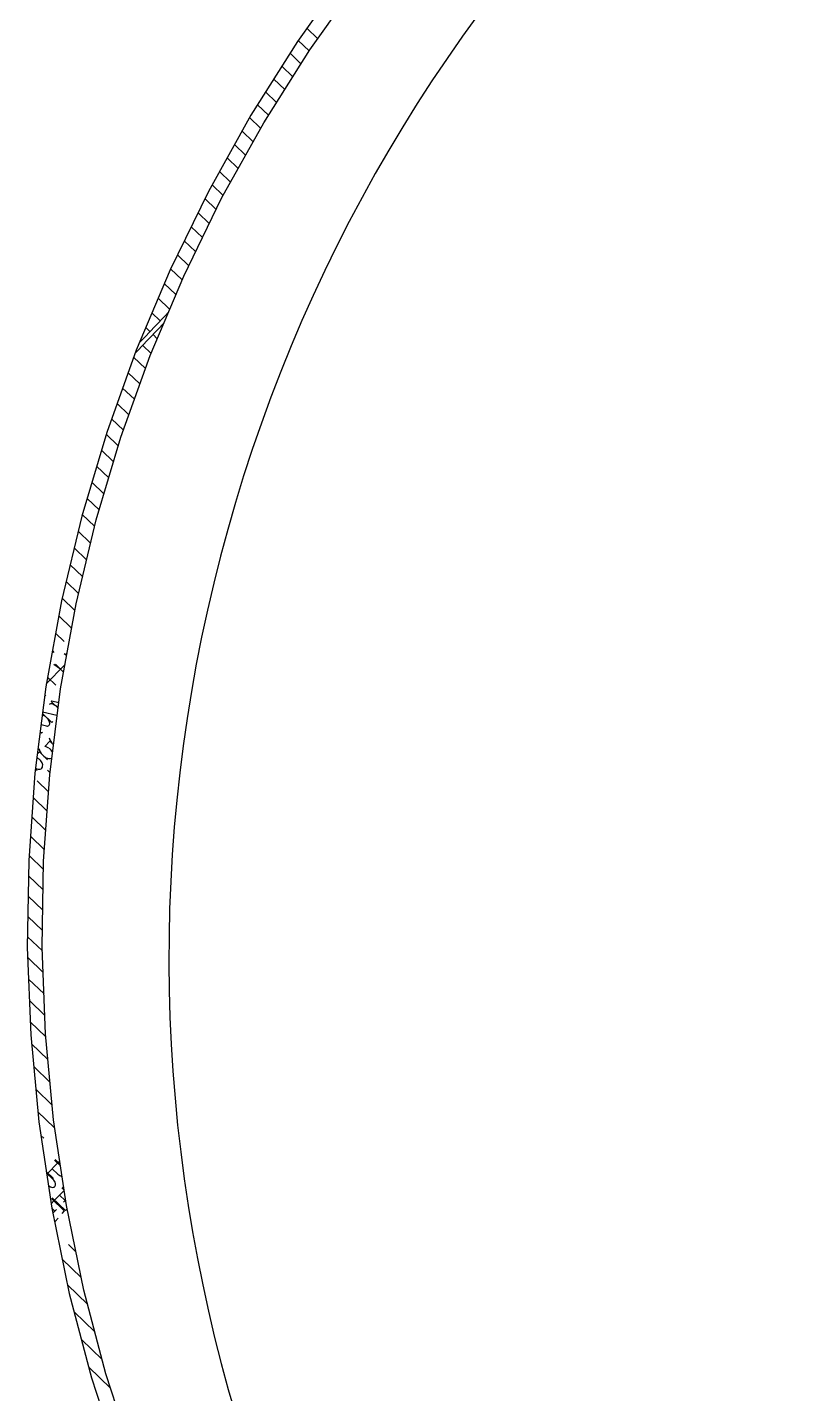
# Model space of a CAD drawing. Header units: inches. Extents: x 0.0008 to 0.0144, y 0.0003 to 0.0113.
# Drawn here: x 0.0010452 to 0.0013045, y 0.002509 to 0.0029606 of the extents above; entities that cross this region are included whole.
import ezdxf

# ---------------------------------------------------------------- set-up
doc = ezdxf.new("R2010")
doc.units = ezdxf.units.IN
doc.header["$MEASUREMENT"] = 0
doc.layers.add('Standard', color=7, linetype='Continuous')

msp = doc.modelspace()

# ---------------------------------------------------------------- linework, layer by layer
at = {"layer": 'Standard', "color": 51, "linetype": 'ByBlock'}
for p, q in [((0.001151236905229528, 0.002979487897818024), (0.001134515619262063, 0.002955984292117043)), ((0.00113860374069948, 0.002953241259969957), (0.001155168770911016, 0.002976525231027826)), ((0.001134515619262063, 0.002955984292117043), (0.001119105766511898, 0.002931600745952228)), ((0.001123337888727425, 0.002929085571246591), (0.00113860374069948, 0.002953241259969957)), ((0.001119105766511898, 0.002931600745952228), (0.001105053541155638, 0.002906410353976516)), ((0.00110941697749974, 0.002904130576461508), (0.001123337888727425, 0.002929085571246591)), ((0.001105053541155638, 0.002906410353976516), (0.001092401067604909, 0.002880488629527681)), ((0.001096882737787181, 0.00287845108330139), (0.00110941697749974, 0.002904130576461508)), ((0.001092401067604909, 0.002880488629527681), (0.001081186274229768, 0.002853913278261783)), ((0.001085772743529748, 0.00285212407128459), (0.001096882737787181, 0.00287845108330139)), ((0.001081186274229768, 0.002853913278261783), (0.00107144277966074, 0.002826763965214551)), ((0.001076120299201248, 0.002825228460999307), (0.001085772743529748, 0.00285212407128459)), ((0.00107144277966074, 0.002826763965214551), (0.001063199792010067, 0.002799122075989244)), ((0.00106795433997228, 0.002797844877523012), (0.001076120299201248, 0.002825228460999307)), ((0.001063199792010067, 0.002799122075989244), (0.001056482021314508, 0.002771070472786665)), ((0.00106129934497113, 0.002770055408732347), (0.00106795433997228, 0.002797844877523012)), ((0.001056482021314508, 0.002771070472786665), (0.001051309605461858, 0.002742693246008831)), ((0.001056175263902709, 0.002741943359227969), (0.00106129934497113, 0.002770055408732347)), ((0.001051309605461858, 0.002742693246008831), (0.001047698049823622, 0.002714075462180851)), ((0.001052597457245106, 0.002713593000612008), (0.001056175263902709, 0.002741943359227969)), ((0.001047698049823622, 0.002714075462180851), (0.001045658180774437, 0.002685302908946642)), ((0.001050576650203512, 0.002685089318866775), (0.001052597457245106, 0.002713593000612008)), ((0.001045658180774437, 0.002685302908946642), (0.001045196113237799, 0.002656461837902992)), ((0.001050118900559197, 0.002656517759591937), (0.001050576650203512, 0.002685089318866775)), ((0.001045196113237799, 0.002656461837902992), (0.001046313232355433, 0.002627638706042795)), ((0.001051225580510106, 0.002627963971863885), (0.001050118900559197, 0.002656517759591937)), ((0.001046313232355433, 0.002627638706042795), (0.001049006189334921, 0.002598919916582591)), ((0.001053893372557335, 0.002599513551485173), (0.001051225580510106, 0.002627963971863885)), ((0.001049006189334921, 0.002598919916582591), (0.001053266911488453, 0.002570391559951272)), ((0.00105811427945013, 0.002571251784393657), (0.001053893372557335, 0.002599513551485173)), ((0.001053266911488453, 0.002570391559951272), (0.001059082626432366, 0.002542139155716511)), ((0.001063875648159138, 0.002543263391000481), (0.00105811427945013, 0.002571251784393657)), ((0.001071160207806614, 0.002515632272223362), (0.001063875648159138, 0.002543263391000481)), ((0.001059082626432366, 0.002542139155716511), (0.001066435900374945, 0.002514247396222378)), ((0.00107994612143922, 0.002488441257976504), (0.001071160207806614, 0.002515632272223362)), ((0.001066435900374945, 0.002514247396222378), (0.001075304690377744, 0.002486799892706771))]:
    msp.add_line(p, q, dxfattribs=at)
at = {"layer": 'Standard', "color": 7, "linetype": 'ByBlock'}
for p, q in [((0.001137618143729768, 0.002960345231335996), (0.001141205306916476, 0.002956898047294106)), ((0.001134734129926945, 0.002956291432878771), (0.00113834091929337, 0.002952825388514673)), ((0.001132035331527775, 0.002952059646537929), (0.001135657304346968, 0.002948579011213409)), ((0.001129351716581378, 0.002947813269236665), (0.001132973689400571, 0.002944332633912149)), ((0.00112666810163498, 0.002943566891935405), (0.001130290074454169, 0.002940086256610886)), ((0.001123984486688582, 0.002939320514634142), (0.001127606459507772, 0.002935839879309626)), ((0.001121300871742185, 0.002935074137332878), (0.00112492284456137, 0.002931593502008366)), ((0.001118654564101311, 0.002930791908540736), (0.001122323133803213, 0.00292726649464828)), ((0.001116175895831354, 0.002926348582041547), (0.001119844465533252, 0.002922823168149087)), ((0.001113697227561394, 0.002921905255542358), (0.001117365797263291, 0.002918379841649898)), ((0.001108739891021472, 0.002913018602543977), (0.001112408460723374, 0.00290949318865152)), ((0.001111218559291433, 0.002917461929043165), (0.001114887128993335, 0.002913936515150709)), ((0.001106261222751512, 0.002908575276044788), (0.001109929792453413, 0.002905049862152327)), ((0.001103890712666815, 0.002904028011935059), (0.00110761841399972, 0.002900445773860326)), ((0.001101622973643728, 0.002899381987120807), (0.001105350674976634, 0.002895799749046075)), ((0.001099355234620642, 0.002894735962306559), (0.001103082935953547, 0.002891153724231827)), ((0.001097087495597551, 0.002890089937492311), (0.001100815196930461, 0.002886507699417575)), ((0.001094819756574465, 0.002885443912678063), (0.001098547457907374, 0.002881861674603327)), ((0.001092552017551378, 0.002880797887863811), (0.001096337822265134, 0.002877159813732331)), ((0.001090488239965161, 0.002875955860644949), (0.001094288589334461, 0.002872303809422973)), ((0.001088439007034492, 0.002871099856335586), (0.001092239356403787, 0.00286744780511361)), ((0.001086389774103819, 0.002866243852026224), (0.001089135179079917, 0.002863605578903555)), ((0.001090840146156114, 0.002865379779252583), (0.00108743021200372, 0.002861831378554528)), ((0.001091778882824595, 0.002866356635021894), (0.001090840146156114, 0.002865379779252583)), ((0.00108743021200372, 0.002861831378554528), (0.001084020277851331, 0.002858282977856473)), ((0.001084340541173146, 0.002861387847716866), (0.001085725244927528, 0.0028600571782055)), ((0.001088452151404764, 0.002860849317518638), (0.00108504221725237, 0.002857300916820583)), ((0.001086747184328567, 0.00285907511716961), (0.001088140890542445, 0.00285773579649489)), ((0.001090239829401008, 0.002862709587414272), (0.001088452151404764, 0.002860849317518638)), ((0.001090157118480957, 0.002862623517867665), (0.001090190123473118, 0.002862591800804252)), ((0.00108504221725237, 0.002857300916820583), (0.00108163228309998, 0.002853752516122527)), ((0.001084020277851331, 0.002858282977856473), (0.001082255160130335, 0.002856446184336886)), ((0.001082291308242472, 0.002856531843407504), (0.001082315310775138, 0.002856508777507445)), ((0.001083337250176177, 0.002855526716471555), (0.001086091657611772, 0.002852879792185527)), ((0.001080347076769579, 0.002851574935032512), (0.00108423484811865, 0.002847838873232287)), ((0.00108163228309998, 0.002853752516122527), (0.001080828339195681, 0.002852915926621461)), ((0.001078525732730697, 0.002846499934566516), (0.001082413504079768, 0.002842763872766295)), ((0.001076704388691819, 0.002841424934100523), (0.001080592160040886, 0.002837688872300303)), ((0.001074883044652937, 0.002836349933634527), (0.001078770816002004, 0.002832613871834311)), ((0.001073061700614055, 0.002831274933168532), (0.001076949471963122, 0.002827538871368319)), ((0.001071266958315831, 0.002826174369021405), (0.001075258515636323, 0.002822338571210909)), ((0.001069684969000925, 0.002820869353989059), (0.001073676526321421, 0.002817033556178556)), ((0.001068102979686016, 0.002815564338956709), (0.00107209453700652, 0.002811728541146201)), ((0.00106652099037111, 0.002810259323924358), (0.001070512547691618, 0.002806423526113847)), ((0.001064939001056205, 0.002804954308892012), (0.001068930558376716, 0.002801118511081492)), ((0.001063357011741299, 0.002799649293859661), (0.001067445548452398, 0.002795720301011665)), ((0.001062003117377079, 0.002794125084652662), (0.001066116823790878, 0.002790171904280158)), ((0.001060674392715563, 0.002788576687921153), (0.001064788099129362, 0.002784623507548654)), ((0.001059345668054047, 0.002783028291189646), (0.001063459374467846, 0.002779075110817146)), ((0.001058016943392535, 0.002777479894458134), (0.001062130649806331, 0.002773526714085638)), ((0.00105668821873102, 0.002771931497726626), (0.001060903035697882, 0.002767881152361389)), ((0.001055587670238953, 0.002766163828771043), (0.001059844400965024, 0.002762073205215393)), ((0.001054529035506094, 0.002760355881625047), (0.001057385668002528, 0.002757610721329099)), ((0.001053470400773236, 0.002754547934479055), (0.001053975733850138, 0.002754062320631043)), ((0.00105819270644661, 0.002753011576906295), (0.001057404045918091, 0.002753538849242678)), ((0.001057894902961921, 0.00275370872206898), (0.001058256448865736, 0.002753361284496398)), ((0.001052778266992205, 0.00274497515227972), (0.001056188201144594, 0.002748523552977776)), ((0.001056188201144594, 0.002748523552977776), (0.001053994111765697, 0.002749990448544622)), ((0.001054484968809527, 0.002750160321370925), (0.001057197814132878, 0.002747553337350401)), ((0.001056188201144594, 0.002748523552977776), (0.001057652376136874, 0.002750047183444666)), ((0.001051479120889248, 0.002743623251998784), (0.001052778266992205, 0.00274497515227972)), ((0.001052778266992205, 0.00274497515227972), (0.001051839889082248, 0.002745602520703897)), ((0.001051882448673945, 0.002745836013760063), (0.00105465182256078, 0.00274317470704726)), ((0.001050957096745075, 0.00273989998480372), (0.00105124188840839, 0.002739626306349204)), ((0.001053115443976961, 0.002737825861116741), (0.001053302990355343, 0.002738021023155134)), ((0.001055380894185523, 0.002735648813851209), (0.001053115443976961, 0.002737825861116741)), ((0.001053302990355343, 0.002738021023155134), (0.001055612250155984, 0.002737482066834984)), ((0.001055986625040165, 0.002740448594444015), (0.001055851742256484, 0.002740331541246536)), ((0.001050230444859602, 0.002733381566680925), (0.001050138372918528, 0.002733412458697972)), ((0.001053282297728209, 0.002730840246793079), (0.001050188911309, 0.002733812922343276)), ((0.001050261318592642, 0.002734386673988941), (0.001054977381950173, 0.002733285995688445)), ((0.001055011424013059, 0.002733250382921441), (0.001055077294192134, 0.002733243102893535)), ((0.001049728762229819, 0.002730166724362213), (0.001051567447797783, 0.00272973759499039)), ((0.001052594615975941, 0.002730900040456469), (0.001052503308858209, 0.002731165446571397)), ((0.001053619881209295, 0.002731191538462185), (0.001053282297728209, 0.002730840246793079)), ((0.001049872363575819, 0.002727291846095024), (0.001049420725872925, 0.002727725859882827)), ((0.001050209947056905, 0.00272764313776413), (0.001049872363575819, 0.002727291846095024)), ((0.001052597535311925, 0.002724673016665988), (0.001050943717248016, 0.002722952042327429)), ((0.001053844523313374, 0.002723474688930311), (0.001052597535311925, 0.002724673016665988)), ((0.001048897840013937, 0.002718822013129563), (0.001048338198203201, 0.002719147965495004)), ((0.001049187601159535, 0.002721124615967929), (0.001048496951885961, 0.002720405921631051)), ((0.001051912772895642, 0.002718505786538894), (0.001049187601159535, 0.002721124615967929)), ((0.001053142138483783, 0.002719138186984028), (0.001053315644981063, 0.002719283883830157)), ((0.001048502838743252, 0.002714957385840838), (0.001047884355000776, 0.002715551734961929)), ((0.001051911038154512, 0.00271509481779672), (0.001052692245159264, 0.002714344095239642)), ((0.001048501104002122, 0.002711546417098666), (0.001052200334072835, 0.002707991539273681)), ((0.001047128385932012, 0.002706040297054377), (0.001051747311560378, 0.002701601612253039)), ((0.001046675363419555, 0.002699650370033736), (0.001051294289047917, 0.002695211685232398)), ((0.001046222340907095, 0.002693260443013095), (0.001050841266535461, 0.002688821758211756)), ((0.001045769318394638, 0.002686870515992457), (0.00105053186300165, 0.002682293816546807)), ((0.001045576909195961, 0.002680230145373457), (0.001050424172210095, 0.002675572033422748)), ((0.001045469218404409, 0.002673508362249398), (0.001050316481418543, 0.002668850250298689)), ((0.001045361527612858, 0.002666786579125338), (0.001050208790626988, 0.00266212846717463)), ((0.001045253836821307, 0.002660064796001275), (0.001050164317900039, 0.002655345932896496)), ((0.001045323601184358, 0.00265317248242035), (0.001050439083659787, 0.002648256617532689)), ((0.001045598366944102, 0.002646083167056543), (0.001050713849419535, 0.002641167302168878)), ((0.00104587313270385, 0.002638993851692736), (0.001050988615179283, 0.002634077986805071)), ((0.001046147898463598, 0.002631904536328929), (0.001051322347850874, 0.002626932005550441)), ((0.001046593372849937, 0.002624651173771622), (0.001052025735422299, 0.002619430794158401)), ((0.001047296760421366, 0.002617149962379579), (0.001052729122993724, 0.002611929582766362)), ((0.001048000147992795, 0.002609648750987535), (0.00105343251056515, 0.002604428371374327)), ((0.001048703535564224, 0.002602147539595496), (0.00105406625899172, 0.002596994081651681)), ((0.001049684254900972, 0.002594379818544996), (0.001050656324839327, 0.002593445680953626)), ((0.00105520199491648, 0.002585221114665264), (0.001052013706483996, 0.002581903360012583)), ((0.001055319434396571, 0.002581593243073303), (0.001053445878828, 0.002583393688305763)), ((0.001054180055515441, 0.00258620317570115), (0.001056166362427756, 0.002584294378935008)), ((0.001054401701235346, 0.002586433821746524), (0.001056089001127291, 0.00258481236407687)), ((0.001055916854156323, 0.002585965002057893), (0.001055423640636386, 0.002585451760710638)), ((0.001051469515680941, 0.002582426315271205), (0.001053887262052567, 0.002580102914780118)), ((0.001051546876981405, 0.002581908330129338), (0.001053665616332661, 0.002579872268734744)), ((0.001051792060764091, 0.002581672713967208), (0.001051610312737055, 0.002581483585732708)), ((0.001057371074479646, 0.00257622803388463), (0.001054224439037323, 0.002572953623617138)), ((0.001055878257101232, 0.002574674597955697), (0.001057751812669807, 0.002572874152723236)), ((0.001056564521236429, 0.002577093310867095), (0.001057355346107225, 0.002576333345754649)), ((0.001056782757022181, 0.002577320408511768), (0.00105727917498061, 0.002576843361894334)), ((0.001054006203251571, 0.002572726525972465), (0.00105306453306037, 0.002571746617559437)), ((0.001053154587084039, 0.002573544910169039), (0.001057412667921705, 0.002569452989186169)), ((0.001053275325350992, 0.002570350685897366), (0.001054341878517417, 0.002569325752025181)), ((0.001053372822869791, 0.002573772007813713), (0.001057801226940965, 0.002569516409991532)), ((0.001054873828245189, 0.002569879302534075), (0.001053782649316425, 0.002568743814310697)), ((0.001057855814587417, 0.002572982377826874), (0.001057192583468815, 0.002572292215008752)), ((0.001057801226940965, 0.002569516409991532), (0.001058353255161413, 0.002570090854316626)), ((0.001054124770394102, 0.002566224131386953), (0.001054391292788571, 0.002565968009293476)), ((0.001054391292788571, 0.002565968009293476), (0.001055410863100138, 0.002567028981102193)), ((0.001057412667921705, 0.002569452989186169), (0.001056573824120216, 0.002568580082614449)), ((0.001058817962118618, 0.002558301442729118), (0.001061263941188591, 0.002555950911242831)), ((0.001056751920011965, 0.002553461591664027), (0.001063015374267161, 0.002547442551427551)), ((0.001058503353090539, 0.002544953231848744), (0.001065101868491177, 0.002538612205303449)), ((0.001060695498883457, 0.002536021356916677), (0.00106751181149963, 0.002529471032091189)), ((0.00106310544189191, 0.002526880183704414), (0.001069921754508079, 0.002520329858878925)), ((0.001065515384900358, 0.002517739010492154), (0.001072715044794394, 0.0025108202974585))]:
    msp.add_line(p, q, dxfattribs=at)
for points in [[(0.001053640379011996, 0.00273692996737898), (0.001053346831238213, 0.002737011124716319), (0.001053070659390146, 0.002737036939875901), (0.001052821938131732, 0.002737006471128653), (0.001052609740737862, 0.002736920829965095), (0.001052441808104094, 0.002736783140548484)], [(0.001055374689082075, 0.002735599644931185), (0.001055019310101642, 0.002735995992263366), (0.001054615292012083, 0.002736344306677441), (0.001054179741020713, 0.002736629840470941), (0.001053731098444244, 0.002736840504085528)], [(0.001052462185520953, 0.002731207669828547), (0.001052244413286433, 0.00273164408581876), (0.001051952516089488, 0.002732066749550985), (0.001051598623536803, 0.002732458097496409), (0.001051197441413551, 0.002732801867434279), (0.001050765640593626, 0.002733083774218393), (0.001050321164291854, 0.002733292103387473)], [(0.001051601489860669, 0.002729701982223386), (0.001051868678097504, 0.00272969266822046), (0.001052105771912783, 0.002729738974650378), (0.001052304196777905, 0.002729839226835078), (0.001052456776631866, 0.002729989799141303), (0.001052557993404441, 0.002730185246102043), (0.001052604186577917, 0.002730418499352598), (0.001052593685570177, 0.00273068112325889), (0.001052526870151532, 0.002730963619993252)], [(0.00105240995551113, 0.00272577612024511), (0.00105261225404378, 0.002725181408371492), (0.001052928461209413, 0.002724582903478252), (0.001053345143825626, 0.002724006031381992), (0.001053844600289819, 0.002723475298890063)], [(0.001049000021358736, 0.002722227719547055), (0.001049169851184075, 0.002721709848708083), (0.001049427428892961, 0.002721186606348988), (0.001049764425959953, 0.002720674911004059), (0.001050169945911677, 0.002720191307846075), (0.001050630876653728, 0.002719751433714208), (0.001051132314437528, 0.002719369511511953)], [(0.001052307774166327, 0.002722370413827618), (0.001051874379743992, 0.002722635737288661), (0.001051429020888256, 0.002722817654621201), (0.001050993603485177, 0.002722907217849228)], [(0.001051072666897264, 0.002719430649467512), (0.001051453130756976, 0.002719208850237142), (0.00105183852702311, 0.002719050719977418), (0.001052214263043968, 0.002718962246135563), (0.001052566111943571, 0.002718946778686842), (0.001052880751308346, 0.002719004903291035), (0.001053146267627287, 0.002719134419116996)], [(0.001053532834806705, 0.002721004884994732), (0.001053327464464492, 0.002721370020196401), (0.001053061411909024, 0.002721715007511528), (0.001052746182351256, 0.002722024928264252), (0.001052395407618768, 0.002722286380201654)], [(0.001047907118803118, 0.002715732114177815), (0.001048319736010819, 0.00271554026710602), (0.001048726005194343, 0.002715426610958638), (0.001049108294903894, 0.002715396078235449), (0.001049450014361488, 0.002715449994009082), (0.001049736333474898, 0.002715586018418941)], [(0.001050307807427992, 0.002716844341775933), (0.001050228863779146, 0.002717187579911642), (0.001050083639971886, 0.002717537317380969), (0.00104987774988939, 0.002717880034463339), (0.001049619152577016, 0.002718202482823653), (0.00104931784457135, 0.002718492197650118), (0.001048985473466374, 0.002718737979503598)], [(0.001049732204331394, 0.002715589786285972), (0.001049983517697339, 0.002715823160602279), (0.001050160160771732, 0.002716123532323575), (0.001050256357376744, 0.002716481079380795), (0.001050268961911008, 0.002716884110087795)], [(0.00105215721193476, 0.002577821733399827), (0.001052496079746543, 0.002577584938825693), (0.001052846379075311, 0.002577402263200043), (0.001053194290673646, 0.002577280913044445), (0.001053526089489669, 0.00257722567560137), (0.001053828686117968, 0.002577238729978315), (0.001054090143174339, 0.002577319561182382), (0.001054300146223512, 0.002577464980436677), (0.001054450410681823, 0.002577669250976973), (0.001054535008642602, 0.002577924314366094), (0.001054550602731055, 0.002578220108397823), (0.001054496577763114, 0.002578544964049209), (0.001054375065014339, 0.002578886065821461), (0.001054190858141472, 0.002579229957309157), (0.00105395122407352, 0.002579563072053103), (0.001053665616332661, 0.002579872268734744)], [(0.001055316024462421, 0.002581589694672602), (0.00105563916712278, 0.002581314485183165), (0.001055984640989374, 0.002581087045591669), (0.001056338585900335, 0.002580916500610169), (0.001056686801841618, 0.002580809692380078)]]:
    msp.add_lwpolyline(points, dxfattribs=at)
at = {"layer": 'Standard', "color": 2, "linetype": 'ByBlock'}
msp.add_arc((0.001619176435569917, 0.002652901088834831), 0.0005271653543307087, 100.7585274003023, 226.0316404038138, dxfattribs=at)

doc.saveas('drawing.dxf')
